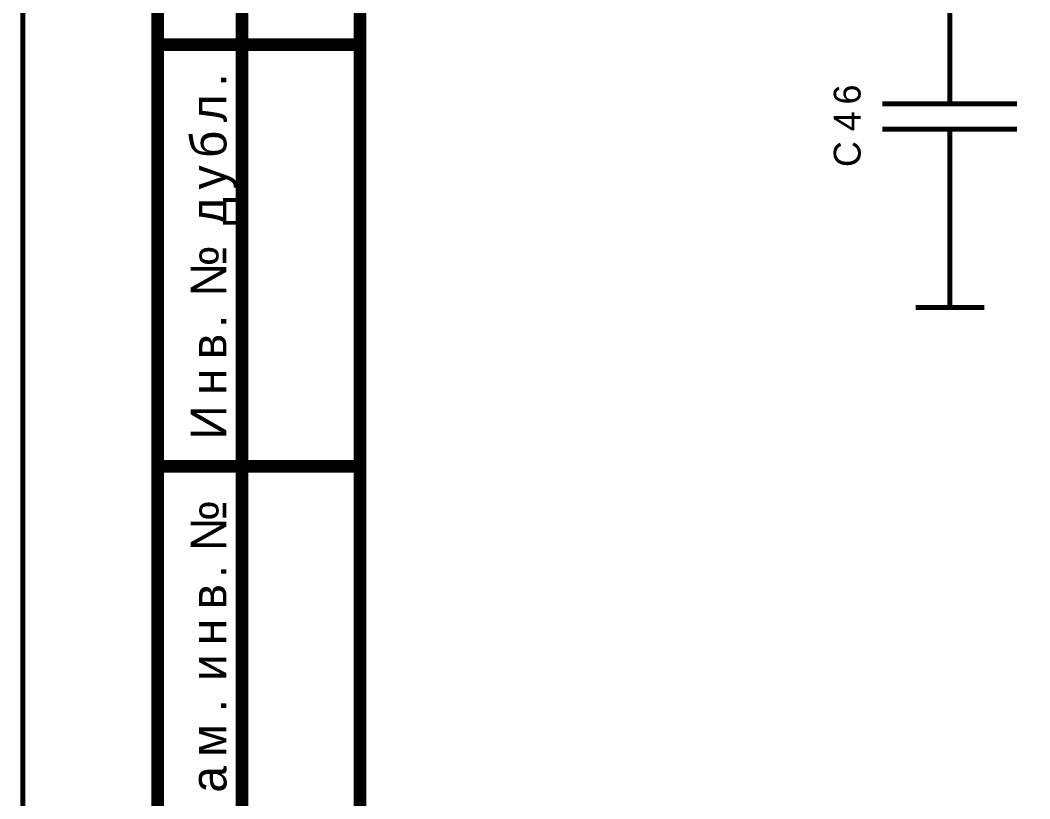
# Model space of a CAD drawing. Header units: millimetres. Extents: x 0 to 420, y 0 to 297.
# Drawn here: x -0.1 to 59.8, y 73.3 to 119.5 of the extents above; entities that cross this region are included whole.
import ezdxf

# ---------------------------------------------------------------- set-up
doc = ezdxf.new("R2010")
doc.units = ezdxf.units.MM
doc.layers.add('Sheet', color=255, linetype='Continuous')

msp = doc.modelspace()

# ---------------------------------------------------------------- linework, layer by layer
at = {"layer": 'Sheet'}
for points, const_width in [([(0.099, 297), (419.901, 297), (419.901, 0), (0.099, 0), (0.099, 297)], 0.3), ([(0.099, 297), (419.901, 297), (419.901, 0), (0.099, 0), (0.099, 297)], 0.3), ([(0.099, 297), (0.099, 0), (419.901, 0), (419.901, 297), (0.099, 297), (0.099, 297)], 0.0991), ([(0.099, 297), (0.099, 0), (419.901, 0), (419.901, 297), (0.099, 297), (0.099, 297)], 0.0991), ([(20.093, 291.999), (414.919, 291.999), (414.919, 7.998), (20.093, 7.998), (20.093, 291.999)], 0.749), ([(8.11, 152.987), (20.093, 152.987), (20.093, 7.998), (8.11, 7.998), (8.11, 152.987)], 0.749)]:
    msp.add_lwpolyline(points, close=True, dxfattribs=dict(at, const_width=const_width))
for points, const_width in [([(13.108, 152.987), (13.108, 7.998)], 0.749), ([(55.082, 117.485), (55.082, 124.986)], 0.3), ([(8.11, 117.999), (20.093, 117.999)], 0.749), ([(55.082, 114.488), (55.082, 117.485)], 0.3), ([(51.077, 114.488), (59.071, 114.488)], 0.3), ([(51.077, 112.998), (59.071, 112.998)], 0.3), ([(55.082, 112.998), (55.082, 109.984)], 0.3), ([(55.082, 109.984), (55.082, 107.5)], 0.3), ([(55.082, 107.5), (55.082, 102.417)], 0.3), ([(53.046, 102.417), (57.118, 102.417)], 0.3), ([(8.11, 92.995), (20.093, 92.995)], 0.749)]:
    msp.add_lwpolyline(points, dxfattribs=dict(at, const_width=const_width))

# ---------------------------------------------------------------- texts
for s, height, p in [('.', 2.12, (12.182, 115.515)), ('6', 1.59, (49.786, 114.455)), ('л', 2.12, (12.182, 113.395)), ('4', 1.59, (49.786, 112.865)), ('б', 2.12, (12.182, 111.276)), ('C', 1.59, (49.786, 110.746)), ('у', 2.12, (12.182, 109.421)), ('д', 2.12, (12.182, 107.302)), ('№', 2.12, (12.182, 103.062)), ('.', 2.12, (12.182, 101.208)), ('в', 2.12, (12.182, 99.353)), ('н', 2.12, (12.182, 97.234)), ('И', 2.12, (12.182, 94.584)), ('№', 2.12, (12.182, 87.961)), ('.', 2.12, (12.182, 86.371)), ('в', 2.12, (12.182, 84.517)), ('н', 2.12, (12.182, 82.397)), ('и', 2.12, (12.182, 80.277)), ('.', 2.12, (12.182, 78.423)), ('м', 2.12, (12.182, 75.773)), ('а', 2.12, (12.182, 73.654))]:
    msp.add_text(s, height=height, rotation=90, dxfattribs=at).set_placement(p)

doc.saveas('drawing.dxf')
